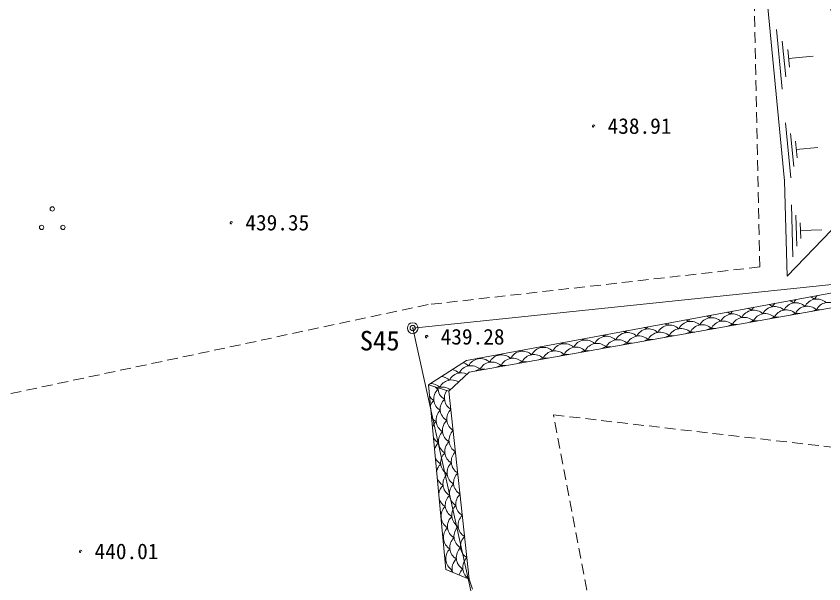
# Model space of a CAD drawing. Units: millimetres, scale not verified. Extents: x 5000 to 205306, y 4475 to 281715.
# Drawn here: x 123855 to 142772, y 88368 to 101670 of the extents above; entities that cross this region are included whole.
import ezdxf
from ezdxf.enums import TextEntityAlignment as Align

# ---------------------------------------------------------------- set-up
doc = ezdxf.new("R2010")
doc.units = ezdxf.units.MM
doc.header["$LTSCALE"] = 250
doc.header["$PDMODE"] = 32
doc.header["$PDSIZE"] = 125
doc.linetypes.add('DASHED', pattern=[7.5, 6, -1.5])
doc.linetypes.add('USER3', pattern=[1.5, 1, -0.5])
for name, color, linetype, lineweight in [('プロットマーク', 5, 'Continuous', 13), ('ベクトルデータ', 30, 'Continuous', 13), ('汎用Layer', 7, 'Continuous', 13), ('点名', 6, 'Continuous', 13), ('独標', 7, 'Continuous', 13), ('現況', 7, 'Continuous', 13)]:
    doc.layers.add(name, color=color, linetype=linetype, lineweight=lineweight)
doc.styles.add('ＭＳ ゴシック', font='')
doc.styles.add('ＭＳ 明朝', font='')
doc.styles.get('ＭＳ ゴシック').set_extended_font_data('MS Gothic')
doc.styles.get('ＭＳ 明朝').set_extended_font_data('MS Mincho')

msp = doc.modelspace()

# ---------------------------------------------------------------- hatches: boundary and pattern name
at = {"layer": '独標'}
for points in [[(137349.9, 99096.1, 0.41422), (137379.9, 99066.1, 0.41422)], [(128865.7, 96832.3, 0.41422), (128895.7, 96802.3, 0.41422)], [(133439.9, 94159, 0.41422), (133469.9, 94129, 0.41422)], [(125334.6, 89130.2, 0.41422), (125364.6, 89100.2, 0.41422)]]:
    msp.add_hatch(color=256, dxfattribs=at).paths.add_polyline_path(points)

# ---------------------------------------------------------------- linework, layer by layer
at = {"layer": 'プロットマーク', "color": 33}
msp.add_circle((133143.3, 94361), 125, dxfattribs=at)
msp.add_point((133143.3, 94361), dxfattribs=at)
at = {"layer": 'ベクトルデータ', "color": 171}
msp.add_lwpolyline([(158249.6, 96972.1), (133143.3, 94361), (137215.5, 75930.5), (137904.8, 73186.5), (143328, 49589.7)], dxfattribs=at)
at = {"layer": '汎用Layer'}
for centre in [(124700, 97153.5), (124450, 96720.5), (124950, 96720.5)]:
    msp.add_circle(centre, 50, dxfattribs=at)
at = {"layer": '独標'}
for points in [[(137349.9, 99096.1, 0.41422), (137379.9, 99066.1, 0.41422)], [(128865.7, 96832.3, 0.41422), (128895.7, 96802.3, 0.41422)], [(133439.9, 94159, 0.41422), (133469.9, 94129, 0.41422)], [(125334.6, 89130.2, 0.41422), (125364.6, 89100.2, 0.41422)]]:
    msp.add_lwpolyline(points, format="xyb", close=True, dxfattribs=at)
for centre, start, end in [((137379.9, 99096.1), 0, 180), ((128895.7, 96832.3), 0, 180), ((133469.9, 94159), 359.99908, 180.00092), ((125364.6, 89130.2), 0, 180)]:
    msp.add_arc(centre, 30, start, end, dxfattribs=at)
at = {"layer": '現況', "linetype": 'USER3'}
for p, q in [((141273.2, 95794.2), (141070.5, 105537.9)), ((141273.2, 95794.2), (133506.5, 94911.2)), ((133506.5, 94911.2), (122746.6, 92615.4)), ((134467, 88480.9), (137870.5, 78023.5))]:
    msp.add_line(p, q, dxfattribs=at)
at = {"layer": '現況'}
for p, q in [((141795.6, 99962.7), (141661.9, 101354.9)), ((141877.8, 100251.6), (141797.5, 101086.9)), ((141966.6, 100470.9), (141926.5, 100888.6)), ((141946.5, 100679.7), (142523.3, 100735.1)), ((141999.4, 97881.6), (141871.8, 99169.4)), ((142069.7, 98148.7), (141993.1, 98921.4)), ((142146.3, 98351.3), (142108, 98737.7)), ((142127.1, 98544.5), (142629.9, 98594.3)), ((142047.8, 96032.8), (142016.2, 97250.2)), ((142138.2, 96278.8), (142119.3, 97009.3)), ((142230.2, 96463.9), (142220.7, 96829.2)), ((142225.5, 96646.5), (142722.6, 96659.4)), ((134467, 88480.9), (133921.7, 88708.2))]:
    msp.add_line(p, q, dxfattribs=at)
msp.add_lwpolyline([(130026.5, 111307.7), (133489.7, 111528), (138576, 111791.2), (139772.5, 111011.7), (140618.3, 108757.5), (141070.5, 105537.9), (141359.8, 102931.7), (141851.6, 97810.8), (141909.5, 95578.8)], dxfattribs=at)
at = {"layer": '現況', "linetype": 'DASHED'}
msp.add_lwpolyline([(141909.5, 95578.8), (142953.4, 96653.2), (142952.3, 101766), (141675.4, 107749.9), (141014.9, 110132.2), (140657.4, 111494.4)], dxfattribs=at)
at = {"layer": '現況'}
for points in [[(134461.9, 93330.4), (144134.5, 95043.2), (144236.6, 95424.6), (134403.4, 93605.1), (133514.3, 93029.4), (133991.2, 92885.6)], [(134467, 88480.9), (133991.2, 92885.6), (133514.3, 93029.4), (133921.7, 88708.2)]]:
    msp.add_lwpolyline(points, close=True, dxfattribs=at)
at = {"layer": '現況', "linetype": 'USER3'}
msp.add_lwpolyline([(147560.1, 78741.5), (142055.6, 76480.1), (138053.9, 83801.9), (136442, 92326.3), (143841.4, 91468.2)], close=True, dxfattribs=at)
at = {"layer": '現況'}
for centre, start, end in [((141847, 94720.9), 46.91126, 65.85699), ((142339.3, 94808.1), 133.84528, 153.17147), ((142607.3, 94728.6), 46.91126, 153.17147), ((142339.3, 94808.1), 46.91126, 67.12045), ((142831.7, 94895.3), 132.53801, 153.17147), ((141130.3, 94467.1), 46.91126, 153.17147), ((140862.3, 94546.5), 46.91126, 63.44353), ((141354.6, 94633.7), 136.33306, 153.17147), ((141622.6, 94554.2), 46.91126, 153.17147), ((141354.6, 94633.7), 46.91126, 64.63267), ((141847, 94720.9), 135.10873, 153.17147), ((141890.6, 94474.7), 46.91126, 153.17147), ((142114.9, 94641.4), 46.91126, 153.17147), ((142382.9, 94561.9), 46.91126, 153.17147), ((142650.9, 94482.4), 79.932, 120.15073), ((142875.3, 94649.1), 46.91126, 153.17147), ((140145.6, 94292.7), 46.91126, 153.17147), ((139877.6, 94372.2), 46.91126, 61.15792), ((140370, 94459.4), 138.67949, 153.17147), ((140637.9, 94379.9), 46.91126, 153.17147), ((140370, 94459.4), 46.91126, 62.28623), ((140862.3, 94546.5), 137.5222, 153.17147), ((140905.9, 94300.4), 46.91126, 153.17147), ((141398.2, 94387.6), 46.91126, 153.17147), ((141666.2, 94308.1), 79.932, 120.15073), ((142158.5, 94395.2), 79.932, 120.15073), ((139160.9, 94118.3), 46.91126, 153.17147), ((138892.9, 94197.8), 46.91126, 58.97862), ((139385.3, 94285), 140.90962, 153.17147), ((139653.2, 94205.5), 46.91126, 153.17147), ((139385.3, 94285), 46.91126, 60.0561), ((139877.6, 94372.2), 139.80781, 153.17147), ((139921.2, 94126), 46.91126, 153.17147), ((140413.5, 94213.2), 46.91126, 153.17147), ((140681.5, 94133.7), 79.932, 120.15073), ((141173.9, 94220.9), 79.932, 120.15073), ((137908.3, 94023.5), 144.07646, 153.17147), ((138176.2, 93944), 46.91126, 153.17147), ((137908.3, 94023.5), 46.91126, 56.88926), ((138400.6, 94110.6), 143.04216, 153.17147), ((138668.6, 94031.2), 46.91126, 153.17147), ((138400.6, 94110.6), 46.91126, 57.92357), ((138892.9, 94197.8), 141.98711, 153.17147), ((138936.5, 93951.7), 46.91126, 153.17147), ((139428.9, 94038.8), 46.91126, 153.17147), ((139696.8, 93959.3), 79.932, 120.15073), ((140189.2, 94046.5), 79.932, 120.15073), ((136923.6, 93849.1), 146.08865, 153.17147), ((137191.5, 93769.6), 46.91126, 153.17147), ((136923.6, 93849.1), 46.91126, 54.87708), ((137415.9, 93936.3), 145.09151, 153.17147), ((137683.9, 93856.8), 46.91126, 153.17147), ((137415.9, 93936.3), 46.91126, 55.87421), ((137951.8, 93777.3), 46.91126, 153.17147), ((138444.2, 93864.5), 46.91126, 153.17147), ((138712.2, 93785), 79.932, 120.15073), ((139204.5, 93872.2), 79.932, 120.15073), ((135446.5, 93587.6), 46.91126, 51.98168), ((135938.9, 93674.8), 148.03388, 153.17147), ((136206.9, 93595.3), 46.91126, 153.17147), ((135938.9, 93674.8), 46.91126, 52.93184), ((136431.2, 93761.9), 147.06908, 153.17147), ((136474.8, 93515.8), 46.91126, 153.17147), ((136699.2, 93682.4), 46.91126, 153.17147), ((136431.2, 93761.9), 46.91126, 53.89665), ((136967.2, 93602.9), 46.91126, 153.17147), ((137235.1, 93523.4), 79.932, 120.15073), ((137459.5, 93690.1), 46.91126, 153.17147), ((137727.5, 93610.6), 79.932, 120.15073), ((138219.8, 93697.8), 79.932, 120.15073), ((134729.8, 93333.7), 46.91126, 153.17147), ((134461.9, 93413.2), 46.91126, 50.12175), ((134954.2, 93500.4), 149.92047, 153.17147), ((135222.2, 93420.9), 46.91126, 153.17147), ((134954.2, 93500.4), 46.91126, 51.04525), ((135446.5, 93587.6), 148.98405, 153.17147), ((135490.1, 93341.4), 46.91126, 153.17147), ((135714.5, 93508.1), 46.91126, 153.17147), ((135982.5, 93428.6), 46.91126, 153.17147), ((136250.4, 93349.1), 79.932, 120.15073), ((136742.8, 93436.3), 79.932, 120.15073), ((134505.5, 93167), 46.91126, 153.17147), ((134237.5, 93246.5), 46.91126, 75.34889), ((134997.8, 93254.2), 46.91126, 153.17147), ((135265.8, 93174.7), 79.932, 120.15073), ((135758.1, 93261.9), 79.932, 120.15073), ((134281.1, 93000.4), 65.10132, 153.17147), ((134013.1, 93079.9), 46.91126, 79.98695), ((134773.4, 93087.5), 79.932, 120.15073), ((134056.7, 92833.7), 58.72248, 153.17147), ((133788.7, 92913.2), 46.91126, 85.07051), ((133564.4, 92746.5), 46.91126, 90.81763), ((133948.4, 92699.6), 133.03596, 239.29617), ((133894.7, 93196.7), 222.97524, 239.29617), ((133832.3, 92667), 52.53371, 108.50406), ((134045.8, 92961.5), 179.66807, 239.29617), ((134197, 92726.4), 145.90916, 239.29617), ((133797.3, 92934.7), 214.54625, 239.29617), ((134099.5, 92464.4), 133.03596, 239.29617), ((133851, 92437.6), 133.03596, 158.90012), ((134002.1, 92202.5), 133.03596, 239.29617), ((134250.7, 92229.3), 133.03596, 239.29617), ((133851, 92437.6), 211.87168, 239.29617), ((133904.7, 91940.5), 133.03596, 161.85296), ((134153.2, 91967.3), 133.03596, 239.29617), ((134304.4, 91732.2), 133.03596, 239.29617), ((133904.7, 91940.5), 208.91885, 239.29617), ((134055.8, 91705.4), 133.03596, 239.29617), ((133958.4, 91443.4), 133.03596, 165.20636), ((134206.9, 91470.2), 133.03596, 239.29617), ((134109.5, 91208.2), 133.03596, 239.29617), ((134358.1, 91235.1), 133.03596, 239.29617), ((133958.4, 91443.4), 205.56545, 239.29617), ((134260.7, 90973.1), 133.03596, 239.29617), ((134012.1, 90946.3), 133.03596, 169.20812), ((134012.1, 90946.3), 201.56369, 239.29617), ((134163.2, 90711.1), 133.03596, 239.29617), ((134411.8, 90738), 133.03596, 239.29617), ((134065.8, 90449.2), 133.03596, 174.5554), ((134314.4, 90476), 133.03596, 239.29617), ((134216.9, 90214), 133.03596, 239.29617), ((134465.5, 90240.9), 133.03596, 239.29617), ((134065.8, 90449.2), 196.2164, 239.29617), ((134119.5, 89952), 133.03596, 239.29617), ((134368.1, 89978.9), 133.03596, 239.29617), ((133968.4, 90187.2), 239.00737, 239.29617), ((134022.1, 89690.1), 133.03596, 133.33076), ((134270.6, 89716.9), 133.03596, 239.29617), ((134519.2, 89743.8), 133.03596, 239.29617), ((134173.2, 89454.9), 133.03596, 239.29617), ((134421.8, 89481.8), 133.03596, 239.29617), ((134022.1, 89690.1), 237.44104, 239.29617), ((134075.8, 89193), 133.03596, 134.93122), ((134324.3, 89219.8), 133.03596, 239.29617), ((134572.9, 89246.7), 133.03596, 239.29617), ((134226.9, 88957.8), 133.03596, 239.29617), ((134475.5, 88984.7), 133.03596, 239.29617), ((134075.8, 89193), 235.84058, 239.29617), ((134129.5, 88695.9), 133.03596, 136.5695), ((134378.1, 88722.7), 133.03596, 194.58433), ((134626.6, 88749.6), 133.03596, 239.29617), ((134280.6, 88460.7), 133.03596, 140.57476), ((134529.2, 88487.6), 133.03596, 162.90246)]:
    msp.add_arc(centre, 312.5, start, end, dxfattribs=at)

# ---------------------------------------------------------------- texts
at = {"layer": '点名', "color": 33, "style": 'ＭＳ 明朝'}
msp.add_text('S45', height=458.2, dxfattribs=at).set_placement((131901.5, 93699.7), align=Align.BOTTOM_LEFT)
at = {"layer": '独標', "style": 'ＭＳ ゴシック'}
for s, p in [('438.91', (138454.9, 99096.1)), ('439.35', (129970.7, 96832.3)), ('439.28', (134544.9, 94159)), ('440.01', (126439.6, 89130.2))]:
    msp.add_text(s, height=366.6, dxfattribs=at).set_placement(p, align=Align.MIDDLE_CENTER)

doc.saveas('drawing.dxf')
